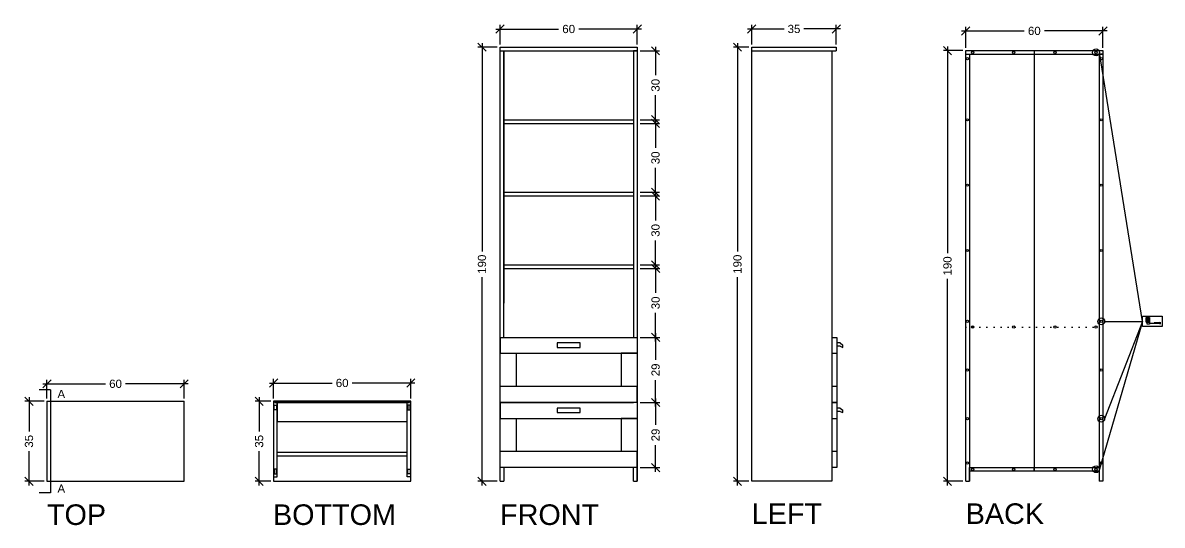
# Model space of a CAD drawing. Header units: inches. Extents: x 295 to 1263, y 137 to 386.
# Drawn here: x 294.6 to 792.8, y 166.1 to 386 of the extents above; entities that cross this region are included whole.
import ezdxf

# ---------------------------------------------------------------- set-up
doc = ezdxf.new("R2010")
doc.units = ezdxf.units.IN
doc.header["$MEASUREMENT"] = 0
doc.linetypes.add('ACAD_ISO07W100', pattern=[3, 0, -3])
doc.layers.get('DEFPOINTS').update_dxf_attribs({"color": 210})
for name, color, linetype in [('G-ANNO-TEXT', 3, 'Continuous'), ('ingrandimenti', 2, 'Continuous'), ('quote', 7, 'Continuous'), ('sezioni', 200, 'Continuous'), ('Viti', 4, 'Continuous')]:
    doc.layers.add(name, color=color, linetype=linetype)
doc.styles.add('ARIAL', font='Arial.ttf')
doc.dimstyles.new('TICK_36', dxfattribs={"dimtxt": 3.6, "dimasz": 3.6, "dimexe": 1.8, "dimexo": 1.2, "dimgap": 1.8, "dimtad": 0, "dimdec": 0, "dimzin": 0, "dimdsep": 46, "dimtxsty": 'ARIAL', "dimblk": 'OBLIQUE', "dimcen": 1.8, "dimdle": 1.8, "dimclrd": 256, "dimclrt": 256, "dimadec": 0, "dimazin": 0, "dimtfac": 1, "dimtdec": 0, "dimtmove": 1, "dimatfit": 3, "dimldrblk": 'OPEN90', "dimfxl": 1, "dimtfill": 1, "dimtolj": 1, "dimtzin": 0, "dimarcsym": 0})

# ---------------------------------------------------------------- blocks, each defined once
blk = doc.blocks.new('_Oblique')
at = {"color": 0, "linetype": 'ByBlock', "lineweight": -2}
blk.add_line((-0.5, -0.5), (0.5, 0.5), dxfattribs=at)
blk = doc.blocks.new('*D32')
at = {"layer": 'DEFPOINTS', "color": 0, "transparency": 16777216}
for p in [(365.2, 227.95), (305.2, 220.3), (365.2, 220.3)]:
    blk.add_point(p, dxfattribs=at)
at = {"layer": 'quote', "color": 0, "lineweight": -2, "transparency": 16777216}
for p, q in [((305.2, 221.5), (305.2, 229.75)), ((365.2, 221.5), (365.2, 229.75))]:
    blk.add_line(p, q, dxfattribs=at)
at = {"layer": 'quote', "lineweight": -2, "transparency": 16777216}
for p, q in [((303.4, 227.95), (330.79, 227.95)), ((367, 227.95), (339.6, 227.95))]:
    blk.add_line(p, q, dxfattribs=at)
at = {"layer": 'quote', "lineweight": -2, "transparency": 16777216, "xscale": 3.6, "yscale": 3.6, "zscale": 3.6, "rotation": 180}
blk.add_blockref('_Oblique', (305.2, 227.95), dxfattribs=at)
at = {"layer": 'quote', "lineweight": -2, "transparency": 16777216, "xscale": 3.6, "yscale": 3.6, "zscale": 3.6}
blk.add_blockref('_Oblique', (365.2, 227.95), dxfattribs=at)
at = {"layer": 'quote', "transparency": 16777216, "insert": (335.2, 227.95), "char_height": 3.6, "attachment_point": 5, "style": 'ARIAL', "bg_fill": 3, "box_fill_scale": 1.25, "bg_fill_color": 256, "bg_fill_true_color": 13158600, "bg_fill_transparency": 0}
blk.add_mtext('\\A1;60', dxfattribs=at)
blk = doc.blocks.new('_Open90')
at = {"color": 0, "linetype": 'ByBlock', "lineweight": -2}
for p, q in [((0, 0), (-1, 0)), ((-0.5, 0.5), (0, 0)), ((0, 0), (-0.5, -0.5))]:
    blk.add_line(p, q, dxfattribs=at)
blk = doc.blocks.new('*D33')
at = {"layer": 'DEFPOINTS', "color": 0, "transparency": 16777216}
for p in [(305.2, 220.3), (297.36, 185.3), (305.2, 185.3)]:
    blk.add_point(p, dxfattribs=at)
at = {"layer": 'quote', "color": 0, "lineweight": -2, "transparency": 16777216}
for p, q in [((304, 220.3), (295.56, 220.3)), ((304, 185.3), (295.56, 185.3))]:
    blk.add_line(p, q, dxfattribs=at)
at = {"layer": 'quote', "lineweight": -2, "transparency": 16777216}
for p, q in [((297.36, 222.1), (297.36, 207.15)), ((297.36, 183.5), (297.36, 198.45))]:
    blk.add_line(p, q, dxfattribs=at)
at = {"layer": 'quote', "lineweight": -2, "transparency": 16777216, "xscale": 3.6, "yscale": 3.6, "zscale": 3.6}
for p, rotation in [((297.36, 220.3), 90), ((297.36, 185.3), 270)]:
    blk.add_blockref('_Oblique', p, dxfattribs=dict(at, rotation=rotation))
at = {"layer": 'quote', "transparency": 16777216, "insert": (297.36, 202.8), "char_height": 3.6, "attachment_point": 5, "rotation": 90, "style": 'ARIAL', "bg_fill": 3, "box_fill_scale": 1.25, "bg_fill_color": 256, "bg_fill_true_color": 13158600, "bg_fill_transparency": 0}
blk.add_mtext('\\A1;35', dxfattribs=at)
blk = doc.blocks.new('*D34')
at = {"layer": 'DEFPOINTS', "color": 0, "transparency": 16777216}
for p in [(404.28, 228.31), (404.28, 220.3), (464.28, 220.3)]:
    blk.add_point(p, dxfattribs=at)
at = {"layer": 'quote', "color": 0, "lineweight": -2, "transparency": 16777216}
for p, q in [((404.28, 221.5), (404.28, 230.11)), ((464.28, 221.5), (464.28, 230.11))]:
    blk.add_line(p, q, dxfattribs=at)
at = {"layer": 'quote', "lineweight": -2, "transparency": 16777216}
for p, q in [((402.48, 228.31), (429.88, 228.31)), ((466.08, 228.31), (438.68, 228.31))]:
    blk.add_line(p, q, dxfattribs=at)
at = {"layer": 'quote', "lineweight": -2, "transparency": 16777216, "xscale": 3.6, "yscale": 3.6, "zscale": 3.6, "rotation": 180}
blk.add_blockref('_Oblique', (404.28, 228.31), dxfattribs=at)
at = {"layer": 'quote', "lineweight": -2, "transparency": 16777216, "xscale": 3.6, "yscale": 3.6, "zscale": 3.6}
blk.add_blockref('_Oblique', (464.28, 228.31), dxfattribs=at)
at = {"layer": 'quote', "transparency": 16777216, "insert": (434.28, 228.31), "char_height": 3.6, "attachment_point": 5, "style": 'ARIAL', "bg_fill": 3, "box_fill_scale": 1.25, "bg_fill_color": 256, "bg_fill_true_color": 13158600, "bg_fill_transparency": 0}
blk.add_mtext('\\A1;60', dxfattribs=at)
blk = doc.blocks.new('*D35')
at = {"layer": 'DEFPOINTS', "color": 0, "transparency": 16777216}
for p in [(404.28, 220.3), (397.98, 185.3), (404.28, 185.3)]:
    blk.add_point(p, dxfattribs=at)
at = {"layer": 'quote', "color": 0, "lineweight": -2, "transparency": 16777216}
for p, q in [((403.08, 220.3), (396.18, 220.3)), ((403.08, 185.3), (396.18, 185.3))]:
    blk.add_line(p, q, dxfattribs=at)
at = {"layer": 'quote', "lineweight": -2, "transparency": 16777216}
for p, q in [((397.98, 222.1), (397.98, 207.15)), ((397.98, 183.5), (397.98, 198.45))]:
    blk.add_line(p, q, dxfattribs=at)
at = {"layer": 'quote', "lineweight": -2, "transparency": 16777216, "xscale": 3.6, "yscale": 3.6, "zscale": 3.6}
for p, rotation in [((397.98, 220.3), 90), ((397.98, 185.3), 270)]:
    blk.add_blockref('_Oblique', p, dxfattribs=dict(at, rotation=rotation))
at = {"layer": 'quote', "transparency": 16777216, "insert": (397.98, 202.8), "char_height": 3.6, "attachment_point": 5, "rotation": 90, "style": 'ARIAL', "bg_fill": 3, "box_fill_scale": 1.25, "bg_fill_color": 256, "bg_fill_true_color": 13158600, "bg_fill_transparency": 0}
blk.add_mtext('\\A1;35', dxfattribs=at)
blk = doc.blocks.new('*D39')
at = {"layer": 'DEFPOINTS', "color": 0, "transparency": 16777216}
for p in [(503.32, 375.3), (495.42, 185.3), (503.32, 185.3)]:
    blk.add_point(p, dxfattribs=at)
at = {"layer": 'quote', "color": 0, "lineweight": -2, "transparency": 16777216}
for p, q in [((502.12, 375.3), (493.62, 375.3)), ((502.12, 185.3), (493.62, 185.3))]:
    blk.add_line(p, q, dxfattribs=at)
at = {"layer": 'quote', "lineweight": -2, "transparency": 16777216}
for p, q in [((495.42, 377.1), (495.42, 285.91)), ((495.42, 183.5), (495.42, 274.69))]:
    blk.add_line(p, q, dxfattribs=at)
at = {"layer": 'quote', "lineweight": -2, "transparency": 16777216, "xscale": 3.6, "yscale": 3.6, "zscale": 3.6}
for p, rotation in [((495.42, 375.3), 90), ((495.42, 185.3), 270)]:
    blk.add_blockref('_Oblique', p, dxfattribs=dict(at, rotation=rotation))
at = {"layer": 'quote', "transparency": 16777216, "insert": (495.42, 280.3), "char_height": 3.6, "attachment_point": 5, "rotation": 90, "style": 'ARIAL', "bg_fill": 3, "box_fill_scale": 1.25, "bg_fill_color": 256, "bg_fill_true_color": 13158600, "bg_fill_transparency": 0}
blk.add_mtext('\\A1;190', dxfattribs=at)
blk = doc.blocks.new('*D41')
at = {"color": 0, "lineweight": -2, "transparency": 16777216}
for p, q in [((503.32, 376.5), (503.32, 385.03)), ((563.32, 376.5), (563.32, 385.03))]:
    blk.add_line(p, q, dxfattribs=at)
at = {"lineweight": -2, "transparency": 16777216}
for p, q in [((501.52, 383.23), (528.92, 383.23)), ((565.12, 383.23), (537.73, 383.23))]:
    blk.add_line(p, q, dxfattribs=at)
at = {"layer": 'DEFPOINTS', "color": 0, "transparency": 16777216}
for p in [(563.32, 383.23), (503.32, 375.3), (563.32, 375.3)]:
    blk.add_point(p, dxfattribs=at)
at = {"lineweight": -2, "transparency": 16777216, "xscale": 3.6, "yscale": 3.6, "zscale": 3.6, "rotation": 180}
blk.add_blockref('_Oblique', (503.32, 383.23), dxfattribs=at)
at = {"lineweight": -2, "transparency": 16777216, "xscale": 3.6, "yscale": 3.6, "zscale": 3.6}
blk.add_blockref('_Oblique', (563.32, 383.23), dxfattribs=at)
at = {"transparency": 16777216, "insert": (533.32, 383.23), "char_height": 3.6, "attachment_point": 5, "style": 'ARIAL', "bg_fill": 3, "box_fill_scale": 1.25, "bg_fill_color": 256, "bg_fill_true_color": 13158600, "bg_fill_transparency": 0}
blk.add_mtext('\\A1;60', dxfattribs=at)
blk = doc.blocks.new('*D42')
at = {"color": 0, "lineweight": -2, "transparency": 16777216}
for p, q in [((613.33, 376.5), (613.33, 385.05)), ((650.33, 376.5), (650.33, 385.05))]:
    blk.add_line(p, q, dxfattribs=at)
at = {"lineweight": -2, "transparency": 16777216}
for p, q in [((611.53, 383.25), (627.48, 383.25)), ((652.13, 383.25), (636.19, 383.25))]:
    blk.add_line(p, q, dxfattribs=at)
at = {"layer": 'DEFPOINTS', "color": 0, "transparency": 16777216}
for p in [(650.33, 383.25), (613.33, 375.3), (650.33, 375.3)]:
    blk.add_point(p, dxfattribs=at)
at = {"lineweight": -2, "transparency": 16777216, "xscale": 3.6, "yscale": 3.6, "zscale": 3.6, "rotation": 180}
blk.add_blockref('_Oblique', (613.33, 383.25), dxfattribs=at)
at = {"lineweight": -2, "transparency": 16777216, "xscale": 3.6, "yscale": 3.6, "zscale": 3.6}
blk.add_blockref('_Oblique', (650.33, 383.25), dxfattribs=at)
at = {"transparency": 16777216, "insert": (631.83, 383.25), "char_height": 3.6, "attachment_point": 5, "style": 'ARIAL', "bg_fill": 3, "box_fill_scale": 1.25, "bg_fill_color": 256, "bg_fill_true_color": 13158600, "bg_fill_transparency": 0}
blk.add_mtext('\\A1;35', dxfattribs=at)
blk = doc.blocks.new('*D43')
at = {"color": 0, "lineweight": -2, "transparency": 16777216}
for p, q in [((612.13, 375.3), (605.32, 375.3)), ((612.13, 185.3), (605.32, 185.3))]:
    blk.add_line(p, q, dxfattribs=at)
at = {"lineweight": -2, "transparency": 16777216}
for p, q in [((607.12, 377.1), (607.12, 285.91)), ((607.12, 183.5), (607.12, 274.69))]:
    blk.add_line(p, q, dxfattribs=at)
at = {"layer": 'DEFPOINTS', "color": 0, "transparency": 16777216}
for p in [(613.33, 375.3), (607.12, 185.3), (613.33, 185.3)]:
    blk.add_point(p, dxfattribs=at)
at = {"lineweight": -2, "transparency": 16777216, "xscale": 3.6, "yscale": 3.6, "zscale": 3.6}
for p, rotation in [((607.12, 375.3), 90), ((607.12, 185.3), 270)]:
    blk.add_blockref('_Oblique', p, dxfattribs=dict(at, rotation=rotation))
at = {"transparency": 16777216, "insert": (607.12, 280.3), "char_height": 3.6, "attachment_point": 5, "rotation": 90, "style": 'ARIAL', "bg_fill": 3, "box_fill_scale": 1.25, "bg_fill_color": 256, "bg_fill_true_color": 13158600, "bg_fill_transparency": 0}
blk.add_mtext('\\A1;190', dxfattribs=at)
blk = doc.blocks.new('*D44')
at = {"color": 0, "lineweight": -2, "transparency": 16777216}
for p, q in [((705.7, 373.8), (697.14, 373.8)), ((705.7, 185.3), (697.14, 185.3))]:
    blk.add_line(p, q, dxfattribs=at)
at = {"lineweight": -2, "transparency": 16777216}
for p, q in [((698.94, 375.6), (698.94, 285.16)), ((698.94, 183.5), (698.94, 273.94))]:
    blk.add_line(p, q, dxfattribs=at)
at = {"layer": 'DEFPOINTS', "color": 0, "transparency": 16777216}
for p in [(706.9, 373.8), (698.94, 185.3), (706.9, 185.3)]:
    blk.add_point(p, dxfattribs=at)
at = {"lineweight": -2, "transparency": 16777216, "xscale": 3.6, "yscale": 3.6, "zscale": 3.6}
for p, rotation in [((698.94, 373.8), 90), ((698.94, 185.3), 270)]:
    blk.add_blockref('_Oblique', p, dxfattribs=dict(at, rotation=rotation))
at = {"transparency": 16777216, "insert": (698.94, 279.55), "char_height": 3.6, "attachment_point": 5, "rotation": 90, "style": 'ARIAL', "bg_fill": 3, "box_fill_scale": 1.25, "bg_fill_color": 256, "bg_fill_true_color": 13158600, "bg_fill_transparency": 0}
blk.add_mtext('\\A1;190', dxfattribs=at)
blk = doc.blocks.new('*D45')
at = {"color": 0, "lineweight": -2, "transparency": 16777216}
for p, q in [((706.9, 375), (706.9, 384.21)), ((766.9, 375), (766.9, 384.21))]:
    blk.add_line(p, q, dxfattribs=at)
at = {"lineweight": -2, "transparency": 16777216}
for p, q in [((705.1, 382.41), (732.5, 382.41)), ((768.7, 382.41), (741.31, 382.41))]:
    blk.add_line(p, q, dxfattribs=at)
at = {"layer": 'DEFPOINTS', "color": 0, "transparency": 16777216}
for p in [(766.9, 382.41), (706.9, 373.8), (766.9, 373.8)]:
    blk.add_point(p, dxfattribs=at)
at = {"lineweight": -2, "transparency": 16777216, "xscale": 3.6, "yscale": 3.6, "zscale": 3.6, "rotation": 180}
blk.add_blockref('_Oblique', (706.9, 382.41), dxfattribs=at)
at = {"lineweight": -2, "transparency": 16777216, "xscale": 3.6, "yscale": 3.6, "zscale": 3.6}
blk.add_blockref('_Oblique', (766.9, 382.41), dxfattribs=at)
at = {"transparency": 16777216, "insert": (736.9, 382.41), "char_height": 3.6, "attachment_point": 5, "style": 'ARIAL', "bg_fill": 3, "box_fill_scale": 1.25, "bg_fill_color": 256, "bg_fill_true_color": 13158600, "bg_fill_transparency": 0}
blk.add_mtext('\\A1;60', dxfattribs=at)
blk = doc.blocks.new('*D48')
at = {"lineweight": -2, "transparency": 16777216}
for p, q in [((571.32, 250.1), (571.32, 238.48)), ((571.32, 218), (571.32, 229.62))]:
    blk.add_line(p, q, dxfattribs=at)
at = {"color": 0, "lineweight": -2, "transparency": 16777216}
for p, q in [((564.52, 248.3), (573.12, 248.3)), ((564.52, 219.8), (573.12, 219.8))]:
    blk.add_line(p, q, dxfattribs=at)
at = {"layer": 'DEFPOINTS', "color": 0, "transparency": 16777216}
for p in [(563.32, 248.3), (563.32, 219.8), (571.32, 219.8)]:
    blk.add_point(p, dxfattribs=at)
at = {"lineweight": -2, "transparency": 16777216, "xscale": 3.6, "yscale": 3.6, "zscale": 3.6}
for p, rotation in [((571.32, 248.3), 90), ((571.32, 219.8), 270)]:
    blk.add_blockref('_Oblique', p, dxfattribs=dict(at, rotation=rotation))
at = {"transparency": 16777216, "insert": (571.32, 234.05), "char_height": 3.6, "attachment_point": 5, "rotation": 90, "style": 'ARIAL', "bg_fill": 3, "box_fill_scale": 1.25, "bg_fill_color": 256, "bg_fill_true_color": 13158600, "bg_fill_transparency": 0}
blk.add_mtext('\\A1;29', dxfattribs=at)
blk = doc.blocks.new('*D49')
at = {"color": 0, "lineweight": -2, "transparency": 16777216}
for p, q in [((564.52, 219.8), (573.12, 219.8)), ((564.52, 191.3), (573.12, 191.3))]:
    blk.add_line(p, q, dxfattribs=at)
at = {"lineweight": -2, "transparency": 16777216}
for p, q in [((571.32, 221.6), (571.32, 209.98)), ((571.32, 189.5), (571.32, 201.12))]:
    blk.add_line(p, q, dxfattribs=at)
at = {"layer": 'DEFPOINTS', "color": 0, "transparency": 16777216}
for p in [(563.32, 219.8), (563.32, 191.3), (571.32, 191.3)]:
    blk.add_point(p, dxfattribs=at)
at = {"lineweight": -2, "transparency": 16777216, "xscale": 3.6, "yscale": 3.6, "zscale": 3.6}
for p, rotation in [((571.32, 219.8), 90), ((571.32, 191.3), 270)]:
    blk.add_blockref('_Oblique', p, dxfattribs=dict(at, rotation=rotation))
at = {"transparency": 16777216, "insert": (571.32, 205.55), "char_height": 3.6, "attachment_point": 5, "rotation": 90, "style": 'ARIAL', "bg_fill": 3, "box_fill_scale": 1.25, "bg_fill_color": 256, "bg_fill_true_color": 13158600, "bg_fill_transparency": 0}
blk.add_mtext('\\A1;29', dxfattribs=at)
blk = doc.blocks.new('*D54')
at = {"color": 0, "lineweight": -2, "transparency": 16777216}
for p, q in [((564.52, 373.7), (573.09, 373.7)), ((564.52, 343.55), (573.09, 343.55))]:
    blk.add_line(p, q, dxfattribs=at)
at = {"lineweight": -2, "transparency": 16777216}
for p, q in [((571.29, 375.5), (571.29, 362.98)), ((571.29, 341.75), (571.29, 354.27))]:
    blk.add_line(p, q, dxfattribs=at)
at = {"layer": 'DEFPOINTS', "color": 0, "transparency": 16777216}
for p in [(563.32, 373.7), (563.32, 343.55), (571.29, 343.55)]:
    blk.add_point(p, dxfattribs=at)
at = {"lineweight": -2, "transparency": 16777216, "xscale": 3.6, "yscale": 3.6, "zscale": 3.6}
for p, rotation in [((571.29, 373.7), 90), ((571.29, 343.55), 270)]:
    blk.add_blockref('_Oblique', p, dxfattribs=dict(at, rotation=rotation))
at = {"transparency": 16777216, "insert": (571.29, 358.62), "char_height": 3.6, "attachment_point": 5, "rotation": 90, "style": 'ARIAL', "bg_fill": 3, "box_fill_scale": 1.25, "bg_fill_color": 256, "bg_fill_true_color": 13158600, "bg_fill_transparency": 0}
blk.add_mtext('\\A1;30', dxfattribs=at)
blk = doc.blocks.new('*D55')
at = {"lineweight": -2, "transparency": 16777216}
for p, q in [((571.29, 343.75), (571.29, 331.23)), ((571.29, 310), (571.29, 322.52))]:
    blk.add_line(p, q, dxfattribs=at)
at = {"color": 0, "lineweight": -2, "transparency": 16777216}
for p, q in [((564.52, 341.95), (573.09, 341.95)), ((564.52, 311.8), (573.09, 311.8))]:
    blk.add_line(p, q, dxfattribs=at)
at = {"layer": 'DEFPOINTS', "color": 0, "transparency": 16777216}
for p in [(563.32, 341.95), (563.32, 311.8), (571.29, 311.8)]:
    blk.add_point(p, dxfattribs=at)
at = {"lineweight": -2, "transparency": 16777216, "xscale": 3.6, "yscale": 3.6, "zscale": 3.6}
for p, rotation in [((571.29, 341.95), 90), ((571.29, 311.8), 270)]:
    blk.add_blockref('_Oblique', p, dxfattribs=dict(at, rotation=rotation))
at = {"transparency": 16777216, "insert": (571.29, 326.87), "char_height": 3.6, "attachment_point": 5, "rotation": 90, "style": 'ARIAL', "bg_fill": 3, "box_fill_scale": 1.25, "bg_fill_color": 256, "bg_fill_true_color": 13158600, "bg_fill_transparency": 0}
blk.add_mtext('\\A1;30', dxfattribs=at)
blk = doc.blocks.new('*D56')
at = {"color": 0, "lineweight": -2, "transparency": 16777216}
for p, q in [((564.52, 310.2), (573.09, 310.2)), ((564.52, 280.01), (573.09, 280.01))]:
    blk.add_line(p, q, dxfattribs=at)
at = {"lineweight": -2, "transparency": 16777216}
for p, q in [((571.29, 312), (571.29, 299.46)), ((571.29, 278.21), (571.29, 290.75))]:
    blk.add_line(p, q, dxfattribs=at)
at = {"layer": 'DEFPOINTS', "color": 0, "transparency": 16777216}
for p in [(563.32, 310.2), (563.32, 280.01), (571.29, 280.01)]:
    blk.add_point(p, dxfattribs=at)
at = {"lineweight": -2, "transparency": 16777216, "xscale": 3.6, "yscale": 3.6, "zscale": 3.6}
for p, rotation in [((571.29, 310.2), 90), ((571.29, 280.01), 270)]:
    blk.add_blockref('_Oblique', p, dxfattribs=dict(at, rotation=rotation))
at = {"transparency": 16777216, "insert": (571.29, 295.11), "char_height": 3.6, "attachment_point": 5, "rotation": 90, "style": 'ARIAL', "bg_fill": 3, "box_fill_scale": 1.25, "bg_fill_color": 256, "bg_fill_true_color": 13158600, "bg_fill_transparency": 0}
blk.add_mtext('\\A1;30', dxfattribs=at)
blk = doc.blocks.new('*D57')
at = {"lineweight": -2, "transparency": 16777216}
for p, q in [((571.32, 280.25), (571.32, 267.73)), ((571.32, 246.5), (571.32, 259.02))]:
    blk.add_line(p, q, dxfattribs=at)
at = {"color": 0, "lineweight": -2, "transparency": 16777216}
for p, q in [((564.52, 278.45), (573.12, 278.45)), ((564.52, 248.3), (573.12, 248.3))]:
    blk.add_line(p, q, dxfattribs=at)
at = {"layer": 'DEFPOINTS', "color": 0, "transparency": 16777216}
for p in [(563.32, 278.45), (563.32, 248.3), (571.32, 248.3)]:
    blk.add_point(p, dxfattribs=at)
at = {"lineweight": -2, "transparency": 16777216, "xscale": 3.6, "yscale": 3.6, "zscale": 3.6}
for p, rotation in [((571.32, 278.45), 90), ((571.32, 248.3), 270)]:
    blk.add_blockref('_Oblique', p, dxfattribs=dict(at, rotation=rotation))
at = {"transparency": 16777216, "insert": (571.32, 263.37), "char_height": 3.6, "attachment_point": 5, "rotation": 90, "style": 'ARIAL', "bg_fill": 3, "box_fill_scale": 1.25, "bg_fill_color": 256, "bg_fill_true_color": 13158600, "bg_fill_transparency": 0}
blk.add_mtext('\\A1;30', dxfattribs=at)

msp = doc.modelspace()

# ---------------------------------------------------------------- linework, layer by layer
for p, q in [((503.32, 375.3), (563.32, 375.3)), ((503.32, 185.3), (503.32, 375.3)), ((503.32, 373.7), (563.32, 373.7)), ((504.92, 248.3), (504.92, 373.7)), ((504.92, 373.7), (504.92, 263.26)), ((504.92, 373.7), (504.92, 343.55)), ((563.32, 373.7), (561.72, 373.7)), ((561.72, 373.7), (561.72, 248.3)), ((563.32, 375.3), (563.32, 185.3)), ((613.33, 375.3), (650.33, 375.3)), ((613.33, 185.3), (613.33, 375.3)), ((613.33, 373.7), (650.33, 373.7)), ((648.33, 375.3), (648.33, 375.3)), ((648.33, 373.7), (648.33, 185.3)), ((650.33, 375.3), (650.33, 373.7)), ((736.9, 373.8), (736.9, 189.8)), ((706.9, 372.23), (766.9, 372.23)), ((706.9, 372.23), (708.5, 372.23)), ((708.5, 372.23), (708.5, 185.3)), ((766.9, 372.23), (765.3, 372.23)), ((765.3, 372.23), (765.3, 185.3)), ((766.9, 372.23), (765.4, 372.23)), ((504.92, 343.55), (561.72, 343.55)), ((504.92, 343.55), (504.92, 341.95)), ((504.92, 341.95), (561.72, 341.95)), ((504.92, 311.8), (561.72, 311.8)), ((504.92, 310.2), (561.72, 310.2)), ((504.92, 280.05), (561.72, 280.05)), ((504.92, 278.45), (561.72, 278.45)), ((503.32, 219.8), (503.32, 248.3)), ((503.32, 248.3), (563.32, 248.3)), ((503.32, 248.3), (503.32, 241.3)), ((528.32, 245.86), (528.32, 243.86)), ((538.32, 245.86), (528.32, 245.86)), ((538.32, 243.86), (538.32, 245.86)), ((563.32, 248.3), (563.32, 219.8)), ((648.33, 248.3), (650.56, 248.3)), ((650.56, 248.3), (650.56, 191.3)), ((652.06, 245.86), (650.56, 245.86)), ((652.06, 244.37), (650.56, 244.37)), ((652.06, 245.86), (653.19, 244.86)), ((652.06, 244.37), (653.19, 243.86)), ((653.19, 243.86), (653.19, 244.86)), ((503.32, 241.3), (563.32, 241.3)), ((503.32, 241.3), (510.32, 241.3)), ((510.32, 241.3), (510.32, 226.8)), ((528.32, 243.86), (538.32, 243.86)), ((563.32, 241.3), (556.32, 241.3)), ((556.32, 241.3), (556.32, 226.8)), ((648.33, 241.3), (650.56, 241.3)), ((563.32, 226.8), (503.32, 226.8)), ((563.32, 219.8), (563.32, 226.8)), ((650.56, 226.8), (648.33, 226.8)), ((305.2, 220.3), (365.2, 220.3)), ((305.2, 220.3), (305.2, 185.3)), ((365.2, 185.3), (365.2, 220.3)), ((404.28, 220.3), (464.28, 220.3)), ((404.28, 220.3), (404.28, 185.3)), ((404.28, 220.3), (404.28, 219.8)), ((404.28, 220.3), (404.78, 220.3)), ((404.78, 220.3), (404.78, 219.8)), ((405.88, 187.3), (405.88, 219.8)), ((405.88, 219.8), (405.88, 211.8)), ((405.88, 219.8), (405.88, 211.5)), ((462.68, 187.3), (462.68, 219.8)), ((464.28, 220.3), (463.78, 220.3)), ((463.78, 220.3), (463.78, 219.8)), ((464.28, 185.3), (464.28, 220.3)), ((503.32, 191.3), (503.32, 219.8)), ((503.32, 219.8), (561.72, 219.8)), ((503.32, 219.8), (503.32, 212.8)), ((563.32, 219.8), (503.32, 219.8)), ((563.32, 219.8), (563.32, 191.3)), ((648.33, 219.8), (650.56, 219.8)), ((650.56, 219.8), (648.33, 219.8)), ((528.32, 217.36), (528.32, 215.36)), ((538.32, 217.36), (528.32, 217.36)), ((528.32, 215.36), (538.32, 215.36)), ((538.32, 215.36), (538.32, 217.36)), ((652.06, 217.36), (650.56, 217.36)), ((652.06, 215.87), (650.56, 215.87)), ((652.06, 217.36), (653.19, 216.36)), ((652.06, 215.87), (653.19, 215.36)), ((653.19, 215.36), (653.19, 216.36)), ((405.88, 211.5), (462.68, 211.5)), ((503.32, 212.8), (563.32, 212.8)), ((503.32, 212.8), (510.32, 212.8)), ((510.32, 212.8), (510.32, 198.3)), ((563.32, 212.8), (556.32, 212.8)), ((556.32, 212.8), (556.32, 198.3)), ((648.33, 212.8), (650.56, 212.8)), ((405.88, 196.5), (405.88, 198)), ((405.88, 198), (462.68, 198)), ((405.88, 196.5), (462.68, 196.5)), ((563.32, 198.3), (503.32, 198.3)), ((563.32, 191.3), (563.32, 198.3)), ((650.56, 198.3), (648.33, 198.3)), ((563.32, 191.3), (503.32, 191.3)), ((504.92, 191.3), (504.92, 185.3)), ((561.72, 185.3), (561.72, 191.3)), ((563.32, 185.3), (563.32, 191.3)), ((563.32, 185.3), (563.32, 190.3)), ((650.56, 191.3), (648.33, 191.3)), ((708.5, 185.3), (708.5, 191.3)), ((708.5, 191.3), (765.3, 191.3)), ((765.3, 191.3), (765.3, 189.8)), ((766.9, 189.8), (766.9, 185.3)), ((305.2, 185.3), (365.2, 185.3)), ((404.28, 187.3), (405.88, 187.3)), ((404.28, 185.3), (464.28, 185.3)), ((464.28, 187.3), (462.68, 187.3)), ((503.32, 185.3), (504.92, 185.3)), ((561.72, 185.3), (563.32, 185.3)), ((648.33, 185.3), (613.33, 185.3)), ((706.9, 185.3), (708.5, 185.3)), ((766.9, 185.3), (765.3, 185.3))]:
    msp.add_line(p, q)
at = {"linetype": 'ACAD_ISO07W100'}
msp.add_line((706.9, 252.8), (766.9, 252.8), dxfattribs=at)
for points in [[(706.9, 185.3), (706.9, 373.8), (766.9, 373.8), (766.9, 189.8)], [(464.28, 219.8), (464.28, 220.3), (404.28, 220.3), (404.28, 219.8)], [(404.78, 219.8), (463.78, 219.8)], [(765.3, 189.8), (708.5, 189.8)]]:
    msp.add_lwpolyline(points)
for points in [[(404.28, 220.3), (404.28, 220.3), (404.28, 220.3), (404.28, 220.3)], [(736.9, 191.3), (765.3, 191.3), (765.3, 189.8), (736.9, 189.8)]]:
    msp.add_lwpolyline(points, close=True)
for points in [[(404.59, 216.61), (404.59, 218.51, -0.414214), (404.64, 218.56), (405.54, 218.56, -0.414214), (405.59, 218.51), (405.59, 216.61, -0.414214), (405.54, 216.56), (404.64, 216.56, -0.414214)], [(463.97, 216.61), (463.97, 218.51, 0.414214), (463.92, 218.56), (463.02, 218.56, 0.414214), (462.97, 218.51), (462.97, 216.61, 0.414214), (463.02, 216.56), (463.92, 216.56, 0.414214)], [(404.59, 190.49), (404.59, 188.59, 0.414214), (404.64, 188.54), (405.54, 188.54, 0.414214), (405.59, 188.59), (405.59, 190.49, 0.414214), (405.54, 190.54), (404.64, 190.54, 0.414214)], [(463.97, 190.49), (463.97, 188.59, -0.414214), (463.92, 188.54), (463.02, 188.54, -0.414214), (462.97, 188.59), (462.97, 190.49, -0.414214), (463.02, 190.54), (463.92, 190.54, -0.414214)]]:
    msp.add_lwpolyline(points, format="xyb", close=True)
at = {"layer": 'ingrandimenti'}
for p, q in [((784.18, 255.3), (765.4, 373.02)), ((784.18, 255.3), (765.4, 190.58)), ((767.65, 255.3), (784.18, 255.3)), ((784.18, 255.3), (767.65, 212.7))]:
    msp.add_line(p, q, dxfattribs=at)
msp.add_lwpolyline([(784.18, 257.53), (792.82, 257.53), (792.82, 253.07), (784.18, 253.07)], close=True, dxfattribs=at)
for centre in [(763.9, 373.02), (766.15, 255.3), (766.15, 212.7), (763.9, 190.58)]:
    msp.add_circle(centre, 1.5, dxfattribs=at)
at = {"layer": 'sezioni'}
msp.add_line((306.8, 180.3), (301.8, 180.3), dxfattribs=at)
at = {"layer": 'Viti'}
for p, q in [((785.75, 255), (785.75, 257)), ((785.75, 257), (787.25, 257)), ((785.75, 257), (785.75, 256.8)), ((785.75, 256.8), (787.25, 256.8)), ((785.75, 256.8), (785.75, 256.6)), ((785.75, 256.6), (787.25, 256.6)), ((785.75, 256.6), (785.75, 256.4)), ((785.75, 256.4), (787.25, 256.4)), ((785.75, 256.4), (785.75, 256.2)), ((785.75, 256.2), (787.25, 256.2)), ((785.75, 256.2), (785.75, 256)), ((785.75, 256), (787.25, 256)), ((785.75, 256), (785.75, 255.8)), ((785.75, 255.8), (787.25, 255.8)), ((785.75, 255.8), (785.75, 255.6)), ((785.75, 255.6), (787.25, 255.6)), ((785.75, 255.6), (785.75, 255.4)), ((785.75, 255.4), (787.25, 255.4)), ((785.75, 255.4), (785.75, 255.2)), ((785.75, 255.2), (787.25, 255.2)), ((785.75, 255.2), (785.75, 255)), ((785.75, 255), (787.25, 255)), ((786.25, 255), (787.25, 255)), ((786.25, 254), (786.25, 255)), ((787.25, 257), (787.25, 255)), ((787.25, 255), (787.25, 254)), ((787.25, 254.5), (788.87, 254.5)), ((788.87, 254.5), (789.15, 254.57)), ((788.87, 254.5), (789.13, 254.44)), ((789.13, 254.44), (789.23, 254.41)), ((789.15, 254.57), (789.23, 254.59)), ((789.34, 254.4), (789.31, 254.4)), ((789.38, 254.6), (789.33, 254.6)), ((790.67, 254.4), (789.34, 254.4)), ((790.71, 254.6), (789.38, 254.6)), ((790.77, 254.4), (790.67, 254.4)), ((790.81, 254.6), (790.71, 254.6)), ((790.91, 254.4), (790.81, 254.4)), ((790.95, 254.6), (790.84, 254.6)), ((791.05, 254.4), (790.95, 254.4)), ((791.09, 254.6), (790.98, 254.6)), ((791.19, 254.4), (791.08, 254.4)), ((791.22, 254.6), (791.12, 254.6)), ((791.32, 254.4), (791.22, 254.4)), ((791.36, 254.6), (791.26, 254.6)), ((791.46, 254.4), (791.36, 254.4)), ((791.5, 254.6), (791.4, 254.6)), ((791.6, 254.4), (791.5, 254.4)), ((791.64, 254.6), (791.53, 254.6)), ((791.7, 254.4), (791.63, 254.4)), ((791.7, 254.6), (791.67, 254.6)), ((791.87, 254.9), (791.79, 254.66)), ((791.79, 254.34), (791.87, 254.1)), ((791.87, 254.9), (791.87, 254.1)), ((787.25, 254), (786.25, 254))]:
    msp.add_line(p, q, dxfattribs=at)
for points in [[(790.84, 254.6), (790.83, 254.65), (790.81, 254.6), (790.77, 254.4), (790.78, 254.35), (790.81, 254.4), (790.84, 254.6)], [(790.98, 254.6), (790.97, 254.65), (790.95, 254.6), (790.91, 254.4), (790.92, 254.35), (790.95, 254.4), (790.98, 254.6)], [(791.12, 254.6), (791.11, 254.65), (791.09, 254.6), (791.05, 254.4), (791.06, 254.35), (791.08, 254.4), (791.12, 254.6)], [(791.26, 254.6), (791.25, 254.65), (791.22, 254.6), (791.19, 254.4), (791.19, 254.35), (791.22, 254.4), (791.26, 254.6)], [(791.4, 254.6), (791.38, 254.65), (791.36, 254.6), (791.32, 254.4), (791.33, 254.35), (791.36, 254.4), (791.4, 254.6)], [(791.53, 254.6), (791.52, 254.65), (791.5, 254.6), (791.46, 254.4), (791.47, 254.35), (791.5, 254.4), (791.53, 254.6)], [(791.67, 254.6), (791.66, 254.65), (791.64, 254.6), (791.6, 254.4), (791.61, 254.35), (791.63, 254.4), (791.67, 254.6)]]:
    msp.add_lwpolyline(points, dxfattribs=at)
for centre in [(707.65, 370.3), (709.9, 373.02), (727.9, 373.02), (745.9, 373.02), (763.9, 373.02), (766.15, 370.23), (707.65, 343.5), (766.15, 343.5), (707.65, 314.9), (766.15, 314.9), (707.65, 286.3), (766.15, 286.3), (707.65, 255.3), (766.15, 255.3), (709.9, 252.8), (727.9, 252.8), (745.9, 252.8), (763.9, 252.8), (707.65, 234), (766.15, 234), (707.65, 212.7), (766.15, 212.7), (707.65, 193.3), (709.9, 190.58), (727.9, 190.58), (745.9, 190.58), (763.9, 190.58), (766.15, 193.3)]:
    msp.add_circle(centre, 0.5, dxfattribs=at)
for centre, radius, start, end in [((789.32, 254.29), 0.314, 87.313, 105.0475), ((789.32, 254.75), 0.348, 255.2281, 265.5061), ((789.31, 254.7), 0.3, 266.603, 270), ((791.7, 254.7), 0.1, 270, 336.988), ((791.7, 254.3), 0.1, 23.012, 90)]:
    msp.add_arc(centre, radius, start, end, dxfattribs=at)

# ---------------------------------------------------------------- texts
at = {"layer": 'G-ANNO-TEXT', "char_height": 9, "attachment_point": 1, "style": 'ARIAL'}
for s, insert in [('{\\fArial|b0|i0|c0|p0;TOP}', (305.2, 175.19)), ('{\\fArial|b0|i0|c0|p0;BOTTOM}', (404.02, 175.19)), ('{\\fArial|b0|i0|c0|p0;FRONT}', (503.32, 175.19)), ('{\\fArial|b0|i0|c0|p0;LEFT}', (613.33, 175.6)), ('{\\fArial|b0|i0|c0|p0;BACK}', (706.9, 175.64))]:
    msp.add_mtext_dynamic_manual_height_columns(s, width=9, gutter_width=2.5, heights=[0], dxfattribs=dict(at, insert=insert))
at = {"layer": 'sezioni', "insert": (309.8, 183.9), "char_height": 3.6, "attachment_point": 1, "style": 'ARIAL'}
msp.add_mtext_dynamic_manual_height_columns('{\\fArial|b0|i0|c0|p0;A}', width=3.6, gutter_width=2.5, heights=[0], dxfattribs=at)

# ---------------------------------------------------------------- next in the draw order: dimensions: what is measured, and where the dimension line sits
dim = msp.add_linear_dim(base=(650.33, 383.25), p1=(613.33, 375.3), p2=(650.33, 375.3), text='35', dimstyle='TICK_36')
dim.commit()
dim.dimension.update_dxf_attribs({"geometry": '*D42', "text_midpoint": (631.83, 383.25)})
dim = msp.add_linear_dim(base=(698.94, 185.3), p1=(706.9, 373.8), p2=(706.9, 185.3), angle=90, text='190', dimstyle='TICK_36')
dim.commit()
dim.dimension.update_dxf_attribs({"geometry": '*D44', "text_midpoint": (698.94, 279.55)})
dim = msp.add_linear_dim(base=(571.32378381, 219.7996727), p1=(563.32388642, 248.2996727), p2=(563.32388642, 219.7996727), angle=90, dimstyle='TICK_36')
dim.commit()
dim.dimension.update_dxf_attribs({"geometry": '*D48', "text_midpoint": (571.32378381, 234.0496727)})
at = {"layer": 'quote'}
dim = msp.add_linear_dim(base=(495.42, 185.3), p1=(503.32, 375.3), p2=(503.32, 185.3), angle=90, dimstyle='TICK_36', dxfattribs=at)
dim.commit()
dim.dimension.update_dxf_attribs({"geometry": '*D39', "text_midpoint": (495.42, 280.3)})
for base, p1, p2, picture, middle in [((365.2, 227.95), (305.2, 220.3), (365.2, 220.3), '*D32', (335.2, 227.95)), ((404.28, 228.31), (464.28, 220.3), (404.28, 220.3), '*D34', (434.28, 228.31))]:
    dim = msp.add_linear_dim(base=base, p1=p1, p2=p2, dimstyle='TICK_36', dxfattribs=at)
    dim.commit()
    dim.dimension.update_dxf_attribs({"geometry": picture, "text_midpoint": middle})

# ---------------------------------------------------------------- next in the draw order: linework, layer by layer
at = {"layer": 'sezioni'}
msp.add_line((306.8, 225.3), (301.8, 225.3), dxfattribs=at)

# ---------------------------------------------------------------- next in the draw order: texts
at = {"layer": 'sezioni', "insert": (309.8, 225.3), "char_height": 3.6, "attachment_point": 1, "style": 'ARIAL'}
msp.add_mtext_dynamic_manual_height_columns('{\\fArial|b0|i0|c0|p0;A}', width=3.6, gutter_width=2.5, heights=[0], dxfattribs=at)

# ---------------------------------------------------------------- next in the draw order: dimensions: what is measured, and where the dimension line sits
for base, p1, p2, picture, middle in [((563.32, 383.23), (503.32, 375.3), (563.32, 375.3), '*D41', (533.32, 383.23)), ((766.9, 382.41), (706.9, 373.8), (766.9, 373.8), '*D45', (736.9, 382.41))]:
    dim = msp.add_linear_dim(base=base, p1=p1, p2=p2, dimstyle='TICK_36')
    dim.commit()
    dim.dimension.update_dxf_attribs({"geometry": picture, "text_midpoint": middle})
for base, p1, p2, picture, middle in [((607.12, 185.3), (613.33, 375.3), (613.33, 185.3), '*D43', (607.12, 280.3)), ((571.32378381, 191.2996727), (563.32388642, 219.7996727), (563.32388642, 191.2996727), '*D49', (571.32378381, 205.5496727))]:
    dim = msp.add_linear_dim(base=base, p1=p1, p2=p2, angle=90, dimstyle='TICK_36')
    dim.commit()
    dim.dimension.update_dxf_attribs({"geometry": picture, "text_midpoint": middle})
at = {"layer": 'quote'}
for base, p1, p2, picture, middle in [((297.36, 185.3), (305.2, 220.3), (305.2, 185.3), '*D33', (297.36, 202.8)), ((397.98, 185.3), (404.28, 220.3), (404.28, 185.3), '*D35', (397.98, 202.8))]:
    dim = msp.add_linear_dim(base=base, p1=p1, p2=p2, angle=90, dimstyle='TICK_36', dxfattribs=at)
    dim.commit()
    dim.dimension.update_dxf_attribs({"geometry": picture, "text_midpoint": middle})

# ---------------------------------------------------------------- next in the draw order: linework, layer by layer
at = {"layer": 'sezioni'}
msp.add_line((306.8, 225.3), (306.8, 180.3), dxfattribs=at)

# ---------------------------------------------------------------- next in the draw order: dimensions: what is measured, and where the dimension line sits
dim = msp.add_linear_dim(base=(571.29, 343.55), p1=(563.32, 373.7), p2=(563.32, 343.55), angle=90, dimstyle='TICK_36')
dim.commit()
dim.dimension.update_dxf_attribs({"geometry": '*D54', "text_midpoint": (571.29, 358.62)})

# ---------------------------------------------------------------- next in the draw order: dimensions: what is measured, and where the dimension line sits
dim = msp.add_linear_dim(base=(571.29, 311.8), p1=(563.32, 341.95), p2=(563.32, 311.8), angle=90, dimstyle='TICK_36')
dim.commit()
dim.dimension.update_dxf_attribs({"geometry": '*D55', "text_midpoint": (571.29, 326.87)})

# ---------------------------------------------------------------- next in the draw order: dimensions: what is measured, and where the dimension line sits
dim = msp.add_linear_dim(base=(571.29, 280.01), p1=(563.32, 310.2), p2=(563.32, 280.01), angle=90, dimstyle='TICK_36')
dim.commit()
dim.dimension.update_dxf_attribs({"geometry": '*D56', "text_midpoint": (571.29, 295.11)})

# ---------------------------------------------------------------- next in the draw order: dimensions: what is measured, and where the dimension line sits
dim = msp.add_linear_dim(base=(571.32, 248.3), p1=(563.32, 278.45), p2=(563.32, 248.3), angle=90, dimstyle='TICK_36')
dim.commit()
dim.dimension.update_dxf_attribs({"geometry": '*D57', "text_midpoint": (571.32, 263.37)})

doc.saveas('drawing.dxf')
